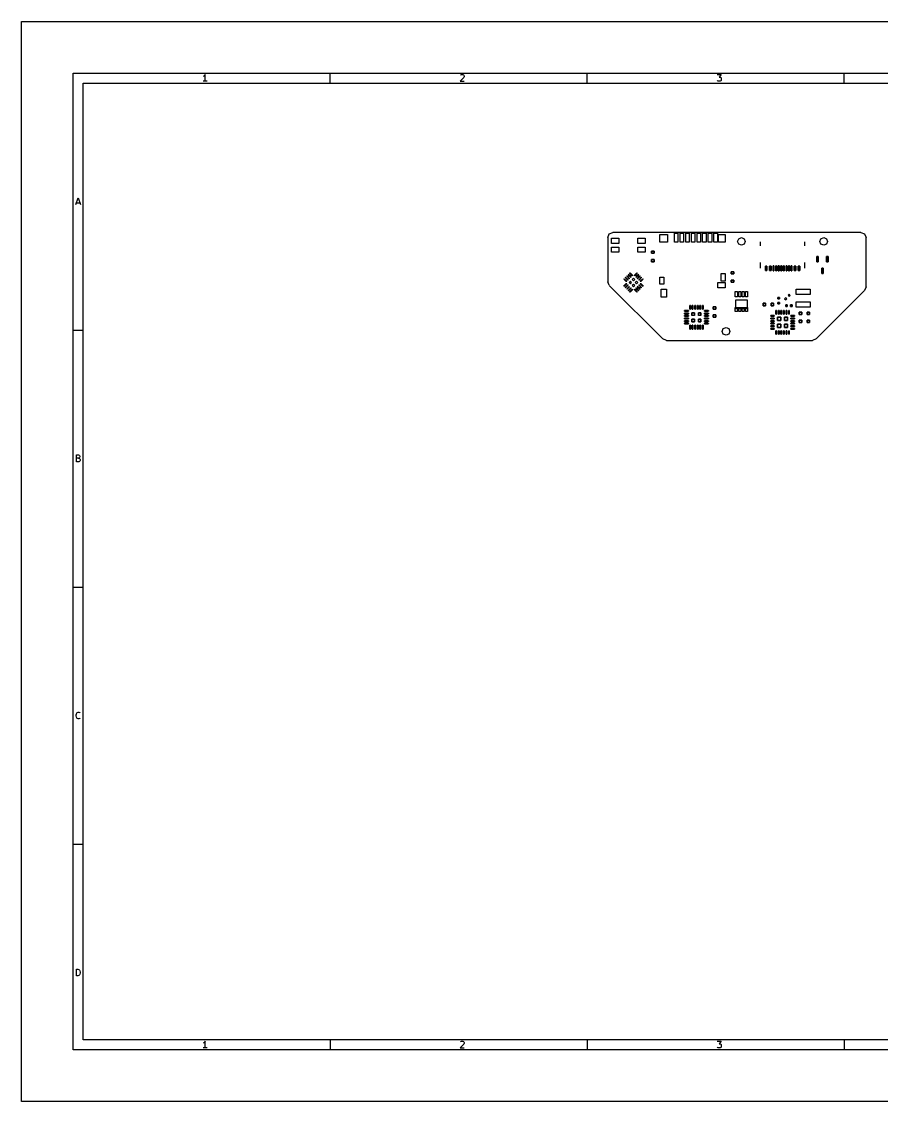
# Model space of a CAD drawing. Extents: x 0 to 223, y 65 to 223.
# Drawn here: x 0 to 125.4, y 65.3 to 222.8 of the extents above; entities that cross this region are included whole.
import ezdxf

# ---------------------------------------------------------------- set-up
doc = ezdxf.new("R2010")
doc.units = 0

msp = doc.modelspace()

# ---------------------------------------------------------------- linework, layer by layer
at = {"layer": 'Layer 1'}
for p, q in [((0.0062, 222.76), (222.756, 222.76)), ((0.0062, 65.2557), (0.0062, 222.76)), ((7.5045, 215.261), (215.253, 215.261)), ((7.5045, 72.7592), (7.5045, 215.261)), ((26.6061, 214.808), (26.511, 214.765)), ((26.6981, 214.903), (26.6061, 214.808)), ((26.7932, 215.043), (26.6981, 214.903)), ((26.7932, 214.066), (26.7932, 215.043)), ((45.0019, 213.76), (45.0019, 215.261)), ((64.5242, 214.626), (63.9682, 214.066)), ((64.0116, 214.951), (64.0591, 214.995)), ((64.0591, 214.995), (64.1511, 215.043)), ((64.1511, 215.043), (64.3847, 215.043)), ((64.3847, 215.043), (64.4767, 214.995)), ((64.4767, 214.995), (64.5242, 214.951)), ((64.5242, 214.951), (64.5718, 214.856)), ((64.5718, 214.765), (64.5242, 214.626)), ((64.5718, 214.856), (64.5718, 214.765)), ((82.5025, 213.76), (82.5025, 215.261)), ((101.465, 215.043), (102.068, 215.043)), ((102.068, 215.043), (101.747, 214.67)), ((101.747, 214.67), (101.885, 214.67)), ((101.885, 214.67), (101.977, 214.626)), ((101.977, 214.626), (102.025, 214.578)), ((102.025, 214.578), (102.068, 214.487)), ((102.068, 214.253), (102.025, 214.161)), ((102.068, 214.487), (102.068, 214.253)), ((120.003, 213.76), (120.003, 215.261)), ((9.0051, 213.76), (213.753, 213.76)), ((9.0051, 74.2588), (9.0051, 213.76)), ((27.0712, 214.066), (26.511, 214.066)), ((63.9682, 214.066), (64.5718, 214.066)), ((101.513, 214.114), (101.465, 214.161)), ((101.604, 214.066), (101.513, 214.114)), ((101.885, 214.066), (101.604, 214.066)), ((101.977, 214.114), (101.885, 214.066)), ((102.025, 214.161), (101.977, 214.114)), ((7.9292, 196.068), (8.2548, 197.044)), ((8.2548, 197.044), (8.5762, 196.068)), ((8.0212, 196.345), (8.4853, 196.345)), ((85.5049, 191.26), (85.7246, 191.7902)), ((85.5049, 191.26), (85.5049, 184.823)), ((85.7246, 191.7902), (86.2552, 192.01)), ((86.0287, 191.149), (87.116, 191.149)), ((86.0287, 190.399), (86.0287, 191.149)), ((122.442, 192.01), (86.2552, 192.01)), ((87.116, 191.149), (87.116, 190.399)), ((89.8941, 191.149), (90.9814, 191.149)), ((89.8941, 190.399), (89.8941, 191.149)), ((90.9814, 191.149), (90.9814, 190.399)), ((93.0846, 191.712), (94.2081, 191.712)), ((93.0846, 190.586), (93.0846, 191.712)), ((94.2081, 190.586), (93.0846, 190.586)), ((94.2081, 191.712), (94.2081, 190.586)), ((95.2199, 191.899), (95.748, 191.899)), ((95.2199, 190.586), (95.2199, 191.899)), ((95.748, 190.586), (95.2199, 190.586)), ((95.748, 191.899), (95.748, 190.586)), ((96.0457, 191.899), (96.5697, 191.899)), ((96.0457, 190.586), (96.0457, 191.899)), ((96.5697, 190.586), (96.0457, 190.586)), ((96.5697, 191.899), (96.5697, 190.586)), ((96.8715, 191.899), (97.3955, 191.899)), ((96.8715, 190.586), (96.8715, 191.899)), ((97.3955, 190.586), (96.8715, 190.586)), ((97.3955, 191.899), (97.3955, 190.586)), ((97.6962, 191.899), (98.2202, 191.899)), ((97.6962, 190.586), (97.6962, 191.899)), ((98.2202, 190.586), (97.6962, 190.586)), ((98.2202, 191.899), (98.2202, 190.586)), ((98.522, 191.899), (99.046, 191.899)), ((98.522, 190.586), (98.522, 191.899)), ((99.046, 190.586), (98.522, 190.586)), ((99.046, 191.899), (99.046, 190.586)), ((99.3478, 191.899), (99.8718, 191.899)), ((99.3478, 190.586), (99.3478, 191.899)), ((99.8718, 190.586), (99.3478, 190.586)), ((99.8718, 191.899), (99.8718, 190.586)), ((100.174, 191.899), (100.697, 191.899)), ((100.174, 190.586), (100.174, 191.899)), ((100.697, 190.586), (100.174, 190.586)), ((100.697, 191.899), (100.697, 190.586)), ((100.994, 191.899), (101.522, 191.899)), ((100.994, 190.586), (100.994, 191.899)), ((101.522, 190.586), (100.994, 190.586)), ((101.522, 191.899), (101.522, 190.586)), ((101.669, 191.712), (102.646, 191.712)), ((101.669, 190.586), (101.669, 191.712)), ((102.646, 190.586), (101.669, 190.586)), ((102.646, 191.712), (102.646, 190.586)), ((104.438, 190.696), (104.6035, 191.0955)), ((104.6035, 190.2965), (104.438, 190.696)), ((104.6035, 191.0955), (105.003, 191.261)), ((105.003, 191.261), (105.4034, 191.0955)), ((105.4034, 191.0955), (105.569, 190.696)), ((105.569, 190.696), (105.4034, 190.2965)), ((105.569, 190.696), (105.569, 190.696)), ((107.765, 190.034), (107.765, 190.633)), ((114.246, 190.034), (114.246, 190.633)), ((116.439, 190.696), (116.605, 191.0955)), ((116.605, 190.2965), (116.439, 190.696)), ((116.605, 191.0955), (117.005, 191.261)), ((117.005, 191.261), (117.4045, 191.0955)), ((117.4045, 191.0955), (117.57, 190.696)), ((117.57, 190.696), (117.4045, 190.2965)), ((117.57, 190.696), (117.57, 190.696)), ((122.442, 192.01), (122.9726, 191.7902)), ((122.9726, 191.7902), (123.192, 191.26)), ((123.192, 184.072), (123.192, 191.26)), ((87.116, 190.399), (86.0287, 190.399)), ((86.0287, 189.875), (87.116, 189.875)), ((86.0287, 189.125), (86.0287, 189.875)), ((87.116, 189.125), (86.0287, 189.125)), ((87.116, 189.875), (87.116, 189.125)), ((90.9814, 190.399), (89.8941, 190.399)), ((89.8941, 189.875), (90.9814, 189.875)), ((89.8941, 189.125), (89.8941, 189.875)), ((90.9814, 189.125), (89.8941, 189.125)), ((90.9814, 189.875), (90.9814, 189.125)), ((91.8611, 189.274), (91.8611, 188.976)), ((92.2734, 189.274), (91.8611, 189.274)), ((91.863, 189.272), (92.2754, 189.272)), ((91.863, 188.974), (91.863, 189.272)), ((92.2734, 188.976), (92.2734, 189.274)), ((92.2754, 189.272), (92.2754, 188.974)), ((105.003, 190.131), (104.6035, 190.2965)), ((105.4034, 190.2965), (105.003, 190.131)), ((117.005, 190.131), (116.605, 190.2965)), ((117.4045, 190.2965), (117.005, 190.131)), ((91.8611, 188.976), (92.2734, 188.976)), ((91.8611, 188.039), (91.8611, 187.738)), ((92.2734, 188.039), (91.8611, 188.039)), ((91.8611, 187.738), (92.2734, 187.738)), ((92.2754, 188.974), (91.863, 188.974)), ((91.863, 188.037), (92.2754, 188.037)), ((91.863, 187.736), (91.863, 188.037)), ((92.2754, 187.736), (91.863, 187.736)), ((92.2734, 187.738), (92.2734, 188.039)), ((92.2754, 188.037), (92.2754, 187.736)), ((107.765, 186.787), (107.765, 187.613)), ((114.246, 186.787), (114.246, 187.613)), ((115.993, 188.478), (116.219, 188.478)), ((115.993, 187.708), (115.993, 188.478)), ((115.993, 188.478), (115.993, 187.708)), ((116.219, 188.478), (115.993, 188.478)), ((116.219, 187.708), (115.993, 187.708)), ((115.993, 187.708), (116.219, 187.708)), ((116.219, 188.478), (116.219, 187.708)), ((116.219, 187.708), (116.219, 188.478)), ((117.417, 188.478), (117.643, 188.478)), ((117.417, 187.708), (117.417, 188.478)), ((117.417, 188.478), (117.417, 187.708)), ((117.643, 188.478), (117.417, 188.478)), ((117.643, 187.708), (117.417, 187.708)), ((117.417, 187.708), (117.643, 187.708)), ((117.643, 188.478), (117.643, 187.708)), ((117.643, 187.708), (117.643, 188.478)), ((88.5402, 185.89), (88.4854, 185.839)), ((88.5403, 185.89), (88.4856, 185.839)), ((88.9102, 185.521), (88.5402, 185.89)), ((88.9103, 185.521), (88.5403, 185.89)), ((88.6994, 186.049), (88.7511, 186.104)), ((89.0684, 185.679), (88.6994, 186.049)), ((88.6995, 186.049), (88.7512, 186.104)), ((89.0685, 185.679), (88.6995, 186.049)), ((88.7511, 186.104), (89.0963, 185.759)), ((88.7512, 186.104), (89.0964, 185.759)), ((88.8523, 185.89), (88.9102, 185.948)), ((88.9102, 185.832), (88.8523, 185.89)), ((88.9102, 185.948), (88.9671, 185.89)), ((88.9671, 185.89), (88.9102, 185.832)), ((88.9671, 185.89), (88.9671, 185.89)), ((89.4136, 185.759), (89.7587, 186.104)), ((89.4137, 185.759), (89.7589, 186.104)), ((89.8104, 186.049), (89.4415, 185.679)), ((89.8105, 186.049), (89.4416, 185.679)), ((89.5427, 185.89), (89.6006, 185.948)), ((89.6006, 185.832), (89.5427, 185.89)), ((89.6006, 185.948), (89.6575, 185.89)), ((89.9696, 185.89), (89.6006, 185.521)), ((89.6575, 185.89), (89.6006, 185.832)), ((89.9697, 185.89), (89.6007, 185.521)), ((89.6575, 185.89), (89.6575, 185.89)), ((89.7587, 186.104), (89.8104, 186.049)), ((89.7589, 186.104), (89.8105, 186.049)), ((90.0254, 185.839), (89.9696, 185.89)), ((90.0255, 185.839), (89.9697, 185.89)), ((102.046, 186.009), (102.646, 186.009)), ((102.046, 184.886), (102.046, 186.009)), ((102.646, 186.009), (102.646, 184.886)), ((103.898, 186.274), (103.485, 186.274)), ((103.485, 186.274), (103.485, 185.976)), ((103.485, 185.976), (103.898, 185.976)), ((103.487, 186.272), (103.899, 186.272)), ((103.487, 185.974), (103.487, 186.272)), ((103.899, 185.974), (103.487, 185.974)), ((103.898, 185.976), (103.898, 186.274)), ((103.899, 186.272), (103.899, 185.974)), ((108.491, 187.089), (108.718, 187.089)), ((108.491, 186.449), (108.491, 187.089)), ((108.491, 187.089), (108.718, 187.089)), ((108.491, 186.449), (108.491, 187.089)), ((108.718, 186.449), (108.491, 186.449)), ((108.718, 186.449), (108.491, 186.449)), ((108.718, 187.089), (108.492, 187.089)), ((108.492, 187.089), (108.492, 186.449)), ((108.718, 187.089), (108.492, 187.089)), ((108.492, 187.089), (108.492, 186.449)), ((108.492, 186.449), (108.718, 186.449)), ((108.492, 186.449), (108.718, 186.449)), ((108.718, 187.089), (108.718, 186.449)), ((108.718, 186.449), (108.718, 187.089)), ((108.718, 187.089), (108.718, 186.449)), ((108.718, 186.449), (108.718, 187.089)), ((109.091, 187.089), (109.317, 187.089)), ((109.091, 186.449), (109.091, 187.089)), ((109.317, 187.089), (109.091, 187.089)), ((109.091, 187.089), (109.091, 186.449)), ((109.091, 187.089), (109.317, 187.089)), ((109.091, 186.449), (109.091, 187.089)), ((109.317, 187.089), (109.091, 187.089)), ((109.091, 187.089), (109.091, 186.449)), ((109.317, 186.449), (109.091, 186.449)), ((109.091, 186.449), (109.317, 186.449)), ((109.317, 186.449), (109.091, 186.449)), ((109.091, 186.449), (109.317, 186.449)), ((109.317, 187.089), (109.317, 186.449)), ((109.317, 186.449), (109.317, 187.089)), ((109.317, 187.089), (109.317, 186.449)), ((109.317, 186.449), (109.317, 187.089)), ((109.748, 187.146), (109.633, 187.146)), ((109.633, 187.146), (109.633, 186.397)), ((109.633, 186.397), (109.748, 186.397)), ((109.635, 187.144), (109.749, 187.144)), ((109.635, 186.395), (109.635, 187.144)), ((109.749, 186.395), (109.635, 186.395)), ((109.748, 186.397), (109.748, 187.146)), ((109.749, 187.144), (109.749, 186.395)), ((110.12, 187.146), (110.01, 187.146)), ((110.01, 187.146), (110.01, 186.397)), ((110.01, 186.397), (110.12, 186.397)), ((110.012, 187.144), (110.122, 187.144)), ((110.012, 186.395), (110.012, 187.144)), ((110.122, 186.395), (110.012, 186.395)), ((110.12, 186.397), (110.12, 187.146)), ((110.122, 187.144), (110.122, 186.395)), ((110.498, 187.146), (110.383, 187.146)), ((110.383, 187.146), (110.383, 186.397)), ((110.383, 186.397), (110.498, 186.397)), ((110.385, 187.144), (110.5, 187.144)), ((110.385, 186.395), (110.385, 187.144)), ((110.5, 186.395), (110.385, 186.395)), ((110.498, 186.397), (110.498, 187.146)), ((110.5, 187.144), (110.5, 186.395)), ((110.871, 187.146), (110.76, 187.146)), ((110.76, 187.146), (110.76, 186.397)), ((110.76, 186.397), (110.871, 186.397)), ((110.762, 187.144), (110.873, 187.144)), ((110.762, 186.395), (110.762, 187.144)), ((110.873, 186.395), (110.762, 186.395)), ((110.871, 186.397), (110.871, 187.146)), ((110.873, 187.144), (110.873, 186.395)), ((111.248, 187.146), (111.133, 187.146)), ((111.133, 187.146), (111.133, 186.397)), ((111.133, 186.397), (111.248, 186.397)), ((111.135, 187.144), (111.25, 187.144)), ((111.135, 186.395), (111.135, 187.144)), ((111.25, 186.395), (111.135, 186.395)), ((111.248, 186.397), (111.248, 187.146)), ((111.25, 187.144), (111.25, 186.395)), ((111.621, 187.146), (111.509, 187.146)), ((111.509, 187.146), (111.509, 186.397)), ((111.509, 186.397), (111.621, 186.397)), ((111.511, 187.144), (111.623, 187.144)), ((111.511, 186.395), (111.511, 187.144)), ((111.623, 186.395), (111.511, 186.395)), ((111.621, 186.397), (111.621, 187.146)), ((111.623, 187.144), (111.623, 186.395)), ((111.998, 187.146), (111.883, 187.146)), ((111.883, 187.146), (111.883, 186.397)), ((111.883, 186.397), (111.998, 186.397)), ((111.885, 187.144), (112, 187.144)), ((111.885, 186.395), (111.885, 187.144)), ((112, 186.395), (111.885, 186.395)), ((111.998, 186.397), (111.998, 187.146)), ((112, 187.144), (112, 186.395)), ((112.371, 187.146), (112.26, 187.146)), ((112.26, 187.146), (112.26, 186.397)), ((112.26, 186.397), (112.371, 186.397)), ((112.262, 187.144), (112.373, 187.144)), ((112.262, 186.395), (112.262, 187.144)), ((112.373, 186.395), (112.262, 186.395)), ((112.371, 186.397), (112.371, 187.146)), ((112.373, 187.144), (112.373, 186.395)), ((112.695, 187.089), (112.917, 187.089)), ((112.695, 186.449), (112.695, 187.089)), ((112.917, 187.089), (112.695, 187.089)), ((112.695, 187.089), (112.695, 186.449)), ((112.695, 187.089), (112.917, 187.089)), ((112.695, 186.449), (112.695, 187.089)), ((112.917, 187.089), (112.695, 187.089)), ((112.695, 187.089), (112.695, 186.449)), ((112.917, 186.449), (112.695, 186.449)), ((112.695, 186.449), (112.917, 186.449)), ((112.917, 186.449), (112.695, 186.449)), ((112.695, 186.449), (112.917, 186.449)), ((112.917, 187.089), (112.917, 186.449)), ((112.917, 186.449), (112.917, 187.089)), ((112.917, 187.089), (112.917, 186.449)), ((112.917, 186.449), (112.917, 187.089)), ((113.294, 187.089), (113.516, 187.089)), ((113.294, 186.449), (113.294, 187.089)), ((113.517, 187.089), (113.294, 187.089)), ((113.294, 187.089), (113.294, 186.449)), ((113.294, 187.089), (113.516, 187.089)), ((113.294, 186.449), (113.294, 187.089)), ((113.517, 187.089), (113.294, 187.089)), ((113.294, 187.089), (113.294, 186.449)), ((113.516, 186.449), (113.294, 186.449)), ((113.294, 186.449), (113.517, 186.449)), ((113.516, 186.449), (113.294, 186.449)), ((113.294, 186.449), (113.517, 186.449)), ((113.516, 187.089), (113.516, 186.449)), ((113.516, 187.089), (113.516, 186.449)), ((113.517, 186.449), (113.517, 187.089)), ((113.517, 186.449), (113.517, 187.089)), ((116.707, 186.771), (116.929, 186.771)), ((116.707, 186.002), (116.707, 186.771)), ((116.707, 186.771), (116.707, 186.002)), ((116.929, 186.771), (116.707, 186.771)), ((116.929, 186.002), (116.707, 186.002)), ((116.707, 186.002), (116.929, 186.002)), ((116.929, 186.771), (116.929, 186.002)), ((116.929, 186.002), (116.929, 186.771)), ((85.724, 184.291), (85.5038, 184.823)), ((85.7229, 184.29), (93.5333, 176.48)), ((87.8498, 185.204), (87.9015, 185.256)), ((88.195, 184.859), (87.8498, 185.204)), ((87.8498, 184.195), (88.195, 184.537)), ((87.8499, 185.204), (87.9016, 185.256)), ((88.1951, 184.859), (87.8499, 185.204)), ((87.8499, 184.195), (88.1951, 184.537)), ((87.9015, 185.256), (88.2746, 184.883)), ((88.2746, 184.514), (87.9015, 184.141)), ((87.9016, 185.256), (88.2747, 184.883)), ((88.2747, 184.514), (87.9016, 184.14)), ((88.0028, 185.045), (88.0607, 185.103)), ((88.0607, 184.987), (88.0028, 185.045)), ((88.0028, 184.354), (88.0607, 184.412)), ((88.0607, 184.297), (88.0028, 184.354)), ((88.1165, 185.466), (88.0607, 185.414)), ((88.0607, 185.414), (88.4338, 185.045)), ((88.0607, 185.103), (88.1185, 185.045)), ((88.1185, 185.045), (88.0607, 184.987)), ((88.0607, 184.412), (88.1185, 184.354)), ((88.1185, 184.354), (88.0607, 184.297)), ((88.4338, 184.354), (88.0607, 183.981)), ((88.1166, 185.465), (88.0608, 185.414)), ((88.0608, 185.414), (88.4339, 185.045)), ((88.4339, 184.354), (88.0608, 183.981)), ((88.4854, 185.097), (88.1165, 185.466)), ((88.1165, 183.93), (88.4854, 184.299)), ((88.4856, 185.096), (88.1166, 185.465)), ((88.1166, 183.93), (88.4856, 184.299)), ((88.1185, 185.045), (88.1185, 185.045)), ((88.1185, 184.354), (88.1185, 184.354)), ((88.2467, 184.859), (88.195, 184.859)), ((88.195, 184.537), (88.2467, 184.537)), ((88.2468, 184.859), (88.1951, 184.859)), ((88.1951, 184.537), (88.2468, 184.537)), ((88.2746, 184.883), (88.2467, 184.859)), ((88.2467, 184.537), (88.2746, 184.514)), ((88.2747, 184.883), (88.2468, 184.859)), ((88.2468, 184.537), (88.2747, 184.514)), ((88.3263, 185.679), (88.2746, 185.625)), ((88.2746, 185.625), (88.6436, 185.256)), ((88.3264, 185.679), (88.2747, 185.625)), ((88.2747, 185.625), (88.6437, 185.256)), ((88.6994, 185.307), (88.3263, 185.679)), ((88.6995, 185.307), (88.3264, 185.679)), ((88.4338, 185.045), (88.4854, 185.097)), ((88.4854, 184.299), (88.4338, 184.354)), ((88.4339, 185.045), (88.4856, 185.096)), ((88.4856, 184.299), (88.4339, 184.354)), ((88.4854, 185.839), (88.8585, 185.466)), ((88.4856, 185.839), (88.8587, 185.465)), ((88.8027, 184.883), (88.6198, 184.7)), ((88.6198, 184.7), (88.8027, 184.517)), ((88.8028, 184.883), (88.6199, 184.7)), ((88.6199, 184.7), (88.8028, 184.517)), ((88.6436, 185.256), (88.6994, 185.307)), ((88.6437, 185.256), (88.6995, 185.307)), ((88.9888, 184.7), (88.8027, 184.883)), ((88.8027, 184.517), (88.9888, 184.7)), ((88.9889, 184.7), (88.8028, 184.883)), ((88.8028, 184.517), (88.9889, 184.7)), ((88.8585, 185.466), (88.9102, 185.521)), ((88.8587, 185.465), (88.9103, 185.521)), ((89.0963, 185.704), (89.0684, 185.679)), ((89.0964, 185.704), (89.0685, 185.679)), ((89.2554, 185.331), (89.0725, 185.148)), ((89.0725, 185.148), (89.2554, 184.965)), ((89.2554, 184.43), (89.0725, 184.247)), ((89.2555, 185.331), (89.0726, 185.148)), ((89.0726, 185.148), (89.2555, 184.965)), ((89.2555, 184.43), (89.0726, 184.247)), ((89.0963, 185.759), (89.0963, 185.704)), ((89.0964, 185.759), (89.0964, 185.704)), ((89.4373, 185.148), (89.2554, 185.331)), ((89.2554, 184.965), (89.4373, 185.148)), ((89.4373, 184.247), (89.2554, 184.43)), ((89.4374, 185.148), (89.2555, 185.331)), ((89.2555, 184.965), (89.4374, 185.148)), ((89.4374, 184.247), (89.2555, 184.43)), ((89.4136, 185.704), (89.4136, 185.759)), ((89.4415, 185.679), (89.4136, 185.704)), ((89.4137, 185.704), (89.4137, 185.759)), ((89.4416, 185.679), (89.4137, 185.704)), ((89.7071, 184.883), (89.521, 184.7)), ((89.521, 184.7), (89.7071, 184.517)), ((89.7072, 184.883), (89.5212, 184.7)), ((89.5212, 184.7), (89.7072, 184.517)), ((89.6006, 185.521), (89.6523, 185.466)), ((89.6007, 185.521), (89.6524, 185.465)), ((89.6523, 185.466), (90.0254, 185.839)), ((89.6524, 185.465), (90.0255, 185.839)), ((89.89, 184.7), (89.7071, 184.883)), ((89.7071, 184.517), (89.89, 184.7)), ((89.8901, 184.7), (89.7072, 184.883)), ((89.7072, 184.517), (89.8901, 184.7)), ((90.1835, 185.679), (89.8104, 185.307)), ((89.8104, 185.307), (89.8662, 185.256)), ((90.1836, 185.679), (89.8105, 185.307)), ((89.8105, 185.307), (89.8663, 185.256)), ((89.8662, 185.256), (90.2352, 185.625)), ((89.8663, 185.256), (90.2353, 185.625)), ((90.3944, 185.466), (90.0254, 185.097)), ((90.0254, 185.097), (90.0771, 185.045)), ((90.0771, 184.354), (90.0254, 184.299)), ((90.0254, 184.299), (90.3944, 183.93)), ((90.3945, 185.465), (90.0255, 185.096)), ((90.0255, 185.096), (90.0772, 185.045)), ((90.0772, 184.354), (90.0255, 184.299)), ((90.0255, 184.299), (90.3945, 183.93)), ((90.0771, 185.045), (90.4502, 185.414)), ((90.4502, 183.981), (90.0771, 184.354)), ((90.0772, 185.045), (90.4503, 185.414)), ((90.4503, 183.981), (90.0772, 184.354)), ((90.2352, 185.625), (90.1835, 185.679)), ((90.2353, 185.625), (90.1836, 185.679)), ((90.2352, 184.883), (90.6083, 185.256)), ((90.2631, 184.859), (90.2352, 184.883)), ((90.2352, 184.514), (90.2631, 184.537)), ((90.6083, 184.141), (90.2352, 184.514)), ((90.2353, 184.883), (90.6084, 185.256)), ((90.2632, 184.859), (90.2353, 184.883)), ((90.2353, 184.514), (90.2632, 184.537)), ((90.6084, 184.14), (90.2353, 184.514)), ((90.3148, 184.859), (90.2631, 184.859)), ((90.2631, 184.537), (90.3148, 184.537)), ((90.3149, 184.859), (90.2632, 184.859)), ((90.2632, 184.537), (90.3149, 184.537)), ((90.66, 185.204), (90.3148, 184.859)), ((90.3148, 184.537), (90.66, 184.195)), ((90.6601, 185.204), (90.3149, 184.859)), ((90.3149, 184.537), (90.6601, 184.195)), ((90.3923, 185.045), (90.4502, 185.103)), ((90.4502, 184.987), (90.3923, 185.045)), ((90.3923, 184.354), (90.4502, 184.412)), ((90.4502, 184.297), (90.3923, 184.354)), ((90.4502, 185.414), (90.3944, 185.466)), ((90.4503, 185.414), (90.3945, 185.465)), ((90.4502, 185.103), (90.507, 185.045)), ((90.507, 185.045), (90.4502, 184.987)), ((90.4502, 184.412), (90.507, 184.354)), ((90.507, 184.354), (90.4502, 184.297)), ((90.507, 185.045), (90.507, 185.045)), ((90.507, 184.354), (90.507, 184.354)), ((90.6083, 185.256), (90.66, 185.204)), ((90.6084, 185.256), (90.6601, 185.204)), ((93.0846, 185.485), (93.6841, 185.485)), ((93.0846, 184.438), (93.0846, 185.485)), ((93.6841, 184.438), (93.0846, 184.438)), ((93.6841, 185.485), (93.6841, 184.438)), ((101.559, 184.7), (102.646, 184.7)), ((101.559, 183.949), (101.559, 184.7)), ((102.646, 184.886), (102.046, 184.886)), ((102.646, 184.7), (102.646, 183.949)), ((103.898, 185.039), (103.485, 185.039)), ((103.485, 185.039), (103.485, 184.737)), ((103.485, 184.737), (103.898, 184.737)), ((103.487, 185.037), (103.899, 185.037)), ((103.487, 184.736), (103.487, 185.037)), ((103.899, 184.736), (103.487, 184.736)), ((103.898, 184.737), (103.898, 185.039)), ((103.899, 185.037), (103.899, 184.736)), ((87.9015, 184.141), (87.8498, 184.195)), ((87.9016, 184.14), (87.8499, 184.195)), ((88.0607, 183.981), (88.1165, 183.93)), ((88.0608, 183.981), (88.1166, 183.93)), ((88.6436, 184.141), (88.2746, 183.771)), ((88.2746, 183.771), (88.3263, 183.716)), ((88.6437, 184.14), (88.2747, 183.77)), ((88.2747, 183.77), (88.3264, 183.716)), ((88.3263, 183.716), (88.6994, 184.089)), ((88.3264, 183.716), (88.6995, 184.089)), ((88.8585, 183.93), (88.4854, 183.557)), ((88.4854, 183.557), (88.5402, 183.505)), ((88.8587, 183.93), (88.4856, 183.557)), ((88.4856, 183.557), (88.5403, 183.505)), ((88.5402, 183.505), (88.9102, 183.878)), ((88.5403, 183.505), (88.9103, 183.878)), ((88.6994, 184.089), (88.6436, 184.141)), ((88.6995, 184.089), (88.6437, 184.14)), ((88.6994, 183.347), (89.0684, 183.716)), ((88.7511, 183.295), (88.6994, 183.347)), ((88.6995, 183.347), (89.0685, 183.716)), ((88.7512, 183.295), (88.6995, 183.347)), ((89.0963, 183.636), (88.7511, 183.295)), ((89.0964, 183.636), (88.7512, 183.295)), ((88.8523, 183.505), (88.9102, 183.563)), ((88.9102, 183.447), (88.8523, 183.505)), ((88.9102, 183.878), (88.8585, 183.93)), ((88.9103, 183.878), (88.8587, 183.93)), ((88.9102, 183.563), (88.9671, 183.505)), ((88.9671, 183.505), (88.9102, 183.447)), ((88.9671, 183.505), (88.9671, 183.505)), ((89.0684, 183.716), (89.0963, 183.692)), ((89.0685, 183.716), (89.0964, 183.692)), ((89.0725, 184.247), (89.2554, 184.065)), ((89.0726, 184.247), (89.2555, 184.065)), ((89.0963, 183.692), (89.0963, 183.636)), ((89.0964, 183.692), (89.0964, 183.636)), ((89.2554, 184.065), (89.4373, 184.247)), ((89.2555, 184.065), (89.4374, 184.247)), ((89.4136, 183.692), (89.4415, 183.716)), ((89.4136, 183.636), (89.4136, 183.692)), ((89.7587, 183.295), (89.4136, 183.636)), ((89.4137, 183.692), (89.4416, 183.716)), ((89.4137, 183.636), (89.4137, 183.692)), ((89.7589, 183.295), (89.4137, 183.636)), ((89.4415, 183.716), (89.8104, 183.347)), ((89.4416, 183.716), (89.8105, 183.347)), ((89.5427, 183.505), (89.6006, 183.563)), ((89.6006, 183.447), (89.5427, 183.505)), ((89.6523, 183.93), (89.6006, 183.878)), ((89.6006, 183.878), (89.9696, 183.505)), ((89.6006, 183.563), (89.6575, 183.505)), ((89.6575, 183.505), (89.6006, 183.447)), ((89.6524, 183.93), (89.6007, 183.878)), ((89.6007, 183.878), (89.9697, 183.505)), ((90.0254, 183.557), (89.6523, 183.93)), ((90.0255, 183.557), (89.6524, 183.93)), ((89.6575, 183.505), (89.6575, 183.505)), ((89.8104, 183.347), (89.7587, 183.295)), ((89.8105, 183.347), (89.7589, 183.295)), ((89.8662, 184.141), (89.8104, 184.089)), ((89.8104, 184.089), (90.1835, 183.716)), ((89.8663, 184.14), (89.8105, 184.089)), ((89.8105, 184.089), (90.1836, 183.716)), ((90.2352, 183.771), (89.8662, 184.141)), ((90.2353, 183.77), (89.8663, 184.14)), ((89.9696, 183.505), (90.0254, 183.557)), ((89.9697, 183.505), (90.0255, 183.557)), ((90.1835, 183.716), (90.2352, 183.771)), ((90.1836, 183.716), (90.2353, 183.77)), ((90.3944, 183.93), (90.4502, 183.981)), ((90.3945, 183.93), (90.4503, 183.981)), ((90.66, 184.195), (90.6083, 184.141)), ((90.6601, 184.195), (90.6084, 184.14)), ((93.3068, 183.723), (94.0572, 183.723)), ((93.3068, 182.56), (93.3068, 183.723)), ((94.0572, 183.723), (94.0572, 182.56)), ((102.646, 183.949), (101.559, 183.949)), ((104.11, 183.378), (104.415, 183.378)), ((104.11, 182.632), (104.11, 183.378)), ((104.415, 183.378), (104.415, 182.632)), ((104.606, 183.378), (104.908, 183.378)), ((104.606, 182.632), (104.606, 183.378)), ((104.908, 183.378), (104.908, 182.632)), ((105.102, 183.378), (105.404, 183.378)), ((105.102, 182.632), (105.102, 183.378)), ((105.404, 183.378), (105.404, 182.632)), ((105.594, 183.378), (105.9, 183.378)), ((105.594, 182.632), (105.594, 183.378)), ((105.9, 183.378), (105.9, 182.632)), ((111.949, 182.989), (111.802, 182.838)), ((111.949, 182.989), (111.802, 182.838)), ((111.802, 182.838), (111.981, 182.659)), ((111.802, 182.838), (111.981, 182.659)), ((112.13, 182.806), (111.949, 182.989)), ((112.131, 182.806), (111.949, 182.989)), ((111.981, 182.659), (112.13, 182.806)), ((111.981, 182.659), (112.131, 182.806)), ((112.992, 183.744), (115.016, 183.744)), ((112.992, 182.953), (112.992, 183.744)), ((115.016, 182.953), (112.992, 182.953)), ((115.016, 183.744), (115.016, 182.953)), ((115.913, 176.48), (122.973, 183.541)), ((123.192, 184.072), (122.973, 183.541)), ((94.0572, 182.56), (93.3068, 182.56)), ((97.5517, 181.372), (97.4566, 181.372)), ((97.4566, 181.372), (97.4566, 180.808)), ((97.4585, 181.37), (97.5536, 181.37)), ((97.4585, 180.806), (97.4585, 181.37)), ((97.5517, 180.808), (97.5517, 181.372)), ((97.5536, 181.37), (97.5536, 180.806)), ((97.9248, 181.372), (97.8297, 181.372)), ((97.8297, 181.372), (97.8297, 180.808)), ((97.8316, 181.37), (97.9267, 181.37)), ((97.8316, 180.806), (97.8316, 181.37)), ((97.9248, 180.808), (97.9248, 181.372)), ((97.9267, 181.37), (97.9267, 180.806)), ((98.302, 181.372), (98.2069, 181.372)), ((98.2069, 181.372), (98.2069, 180.808)), ((98.2089, 181.37), (98.304, 181.37)), ((98.2089, 180.806), (98.2089, 181.37)), ((98.302, 180.808), (98.302, 181.372)), ((98.304, 181.37), (98.304, 180.806)), ((98.6751, 181.372), (98.58, 181.372)), ((98.58, 181.372), (98.58, 180.808)), ((98.582, 181.37), (98.6771, 181.37)), ((98.582, 180.806), (98.582, 181.37)), ((98.6751, 180.808), (98.6751, 181.372)), ((98.6771, 181.37), (98.6771, 180.806)), ((99.0482, 181.372), (98.9573, 181.372)), ((98.9573, 181.372), (98.9573, 180.808)), ((98.9582, 181.37), (99.0502, 181.37)), ((98.9582, 180.806), (98.9582, 181.37)), ((99.0482, 180.808), (99.0482, 181.372)), ((99.0502, 181.37), (99.0502, 180.806)), ((99.4255, 181.372), (99.3304, 181.372)), ((99.3304, 181.372), (99.3304, 180.808)), ((99.3313, 181.37), (99.4274, 181.37)), ((99.3313, 180.806), (99.3313, 181.37)), ((99.4255, 180.808), (99.4255, 181.372)), ((99.4274, 181.37), (99.4274, 180.806)), ((100.88, 181.156), (101.257, 181.156)), ((100.88, 180.818), (100.88, 181.156)), ((101.257, 181.156), (100.88, 181.156)), ((100.88, 181.156), (100.88, 180.818)), ((101.257, 181.156), (101.257, 180.818)), ((101.257, 180.818), (101.257, 181.156)), ((104.415, 182.632), (104.11, 182.632)), ((104.166, 182.156), (105.845, 182.156)), ((104.166, 180.866), (104.166, 182.156)), ((104.908, 182.632), (104.606, 182.632)), ((105.404, 182.632), (105.102, 182.632)), ((105.9, 182.632), (105.594, 182.632)), ((105.845, 182.156), (105.845, 180.866)), ((108.174, 181.699), (108.511, 181.699)), ((108.174, 181.322), (108.174, 181.699)), ((108.511, 181.699), (108.174, 181.699)), ((108.174, 181.699), (108.174, 181.322)), ((108.511, 181.322), (108.174, 181.322)), ((108.174, 181.322), (108.511, 181.322)), ((108.511, 181.699), (108.511, 181.322)), ((108.511, 181.322), (108.511, 181.699)), ((109.337, 181.699), (109.674, 181.699)), ((109.337, 181.322), (109.337, 181.699)), ((109.674, 181.699), (109.337, 181.699)), ((109.337, 181.699), (109.337, 181.322)), ((109.674, 181.322), (109.337, 181.322)), ((109.337, 181.322), (109.674, 181.322)), ((109.674, 181.699), (109.674, 181.322)), ((109.674, 181.322), (109.674, 181.699)), ((110.314, 182.525), (110.571, 182.525)), ((110.314, 182.314), (110.314, 182.525)), ((110.314, 182.525), (110.314, 182.314)), ((110.571, 182.525), (110.314, 182.525)), ((110.571, 182.314), (110.314, 182.314)), ((110.314, 182.314), (110.571, 182.314)), ((110.314, 181.803), (110.571, 181.803)), ((110.314, 181.592), (110.314, 181.803)), ((110.314, 181.803), (110.314, 181.592)), ((110.571, 181.803), (110.314, 181.803)), ((110.571, 181.592), (110.314, 181.592)), ((110.314, 181.592), (110.571, 181.592)), ((110.571, 182.525), (110.571, 182.314)), ((110.571, 182.314), (110.571, 182.525)), ((110.571, 181.803), (110.571, 181.592)), ((110.571, 181.592), (110.571, 181.803)), ((111.44, 182.478), (111.289, 182.331)), ((111.44, 182.478), (111.289, 182.331)), ((111.289, 182.331), (111.472, 182.152)), ((111.289, 182.331), (111.472, 182.152)), ((111.619, 182.299), (111.44, 182.478)), ((111.619, 182.299), (111.44, 182.478)), ((111.464, 181.449), (111.671, 181.449)), ((111.464, 181.195), (111.464, 181.449)), ((111.671, 181.449), (111.464, 181.449)), ((111.464, 181.449), (111.464, 181.195)), ((111.671, 181.195), (111.464, 181.195)), ((111.464, 181.195), (111.671, 181.195)), ((111.472, 182.152), (111.619, 182.299)), ((111.472, 182.152), (111.619, 182.299)), ((111.671, 181.449), (111.671, 181.195)), ((111.671, 181.195), (111.671, 181.449)), ((112.182, 181.449), (112.393, 181.449)), ((112.182, 181.195), (112.182, 181.449)), ((112.393, 181.449), (112.182, 181.449)), ((112.182, 181.449), (112.182, 181.195)), ((112.393, 181.195), (112.182, 181.195)), ((112.182, 181.195), (112.393, 181.195)), ((112.393, 181.449), (112.393, 181.195)), ((112.393, 181.195), (112.393, 181.449)), ((112.992, 181.906), (115.016, 181.906)), ((112.992, 181.115), (112.992, 181.906)), ((115.016, 181.906), (115.016, 181.115)), ((97.2705, 180.621), (96.7062, 180.621)), ((96.7062, 180.621), (96.7062, 180.526)), ((96.7062, 180.526), (97.2705, 180.526)), ((97.2705, 180.248), (96.7062, 180.248)), ((96.7062, 180.248), (96.7062, 180.153)), ((96.7062, 180.153), (97.2705, 180.153)), ((97.2705, 179.872), (96.7062, 179.872)), ((96.7062, 179.872), (96.7062, 179.776)), ((96.7062, 179.776), (97.2705, 179.776)), ((96.7082, 180.619), (97.2715, 180.619)), ((96.7082, 180.524), (96.7082, 180.619)), ((97.2715, 180.524), (96.7082, 180.524)), ((96.7082, 180.247), (97.2715, 180.247)), ((96.7082, 180.151), (96.7082, 180.247)), ((97.2715, 180.151), (96.7082, 180.151)), ((96.7082, 179.87), (97.2715, 179.87)), ((96.7082, 179.775), (96.7082, 179.87)), ((97.2715, 179.775), (96.7082, 179.775)), ((97.2705, 180.526), (97.2705, 180.621)), ((97.2705, 180.153), (97.2705, 180.248)), ((97.2705, 179.776), (97.2705, 179.872)), ((97.2715, 180.619), (97.2715, 180.524)), ((97.2715, 180.247), (97.2715, 180.151)), ((97.2715, 179.87), (97.2715, 179.775)), ((97.4566, 180.808), (97.5517, 180.808)), ((97.5536, 180.806), (97.4585, 180.806)), ((98.1635, 180.297), (97.7821, 180.297)), ((97.7821, 180.297), (97.7821, 179.915)), ((97.7821, 179.915), (98.1635, 179.915)), ((97.7841, 180.295), (98.1644, 180.295)), ((97.7841, 179.913), (97.7841, 180.295)), ((98.1644, 179.913), (97.7841, 179.913)), ((97.8297, 180.808), (97.9248, 180.808)), ((97.9267, 180.806), (97.8316, 180.806)), ((98.1635, 179.915), (98.1635, 180.297)), ((98.1644, 180.295), (98.1644, 179.913)), ((98.2069, 180.808), (98.302, 180.808)), ((98.304, 180.806), (98.2089, 180.806)), ((98.58, 180.808), (98.6751, 180.808)), ((98.6771, 180.806), (98.582, 180.806)), ((99.0999, 180.297), (98.7185, 180.297)), ((98.7185, 180.297), (98.7185, 179.915)), ((98.7185, 179.915), (99.0999, 179.915)), ((98.7205, 180.295), (99.1018, 180.295)), ((98.7205, 179.913), (98.7205, 180.295)), ((99.1018, 179.913), (98.7205, 179.913)), ((98.9573, 180.808), (99.0482, 180.808)), ((99.0502, 180.806), (98.9582, 180.806)), ((99.0999, 179.915), (99.0999, 180.297)), ((99.1018, 180.295), (99.1018, 179.913)), ((99.3304, 180.808), (99.4255, 180.808)), ((99.4274, 180.806), (99.3313, 180.806)), ((100.175, 180.621), (99.6115, 180.621)), ((99.6115, 180.621), (99.6115, 180.526)), ((99.6115, 180.526), (100.175, 180.526)), ((100.175, 180.248), (99.6115, 180.248)), ((99.6115, 180.248), (99.6115, 180.153)), ((99.6115, 180.153), (100.175, 180.153)), ((100.175, 179.872), (99.6115, 179.872)), ((99.6115, 179.872), (99.6115, 179.776)), ((99.6115, 179.776), (100.175, 179.776)), ((99.6134, 180.619), (100.177, 180.619)), ((99.6134, 180.524), (99.6134, 180.619)), ((100.177, 180.524), (99.6134, 180.524)), ((99.6134, 180.247), (100.177, 180.247)), ((99.6134, 180.151), (99.6134, 180.247)), ((100.177, 180.151), (99.6134, 180.151)), ((99.6134, 179.87), (100.177, 179.87)), ((99.6134, 179.775), (99.6134, 179.87)), ((100.177, 179.775), (99.6134, 179.775)), ((100.175, 180.526), (100.175, 180.621)), ((100.175, 180.153), (100.175, 180.248)), ((100.175, 179.776), (100.175, 179.872)), ((100.177, 180.619), (100.177, 180.524)), ((100.177, 180.247), (100.177, 180.151)), ((100.177, 179.87), (100.177, 179.775)), ((101.257, 180.818), (100.88, 180.818)), ((100.88, 180.818), (101.257, 180.818)), ((100.88, 179.993), (101.257, 179.993)), ((100.88, 179.655), (100.88, 179.993)), ((101.257, 179.993), (100.88, 179.993)), ((100.88, 179.993), (100.88, 179.655)), ((101.257, 179.655), (100.88, 179.655)), ((100.88, 179.655), (101.257, 179.655)), ((101.257, 179.993), (101.257, 179.655)), ((101.257, 179.655), (101.257, 179.993)), ((104.11, 180.481), (104.11, 181.052)), ((104.11, 181.052), (105.9, 181.052)), ((104.415, 180.481), (104.11, 180.481)), ((105.845, 180.866), (104.166, 180.866)), ((104.606, 180.866), (104.415, 180.866)), ((104.415, 180.866), (104.415, 180.481)), ((104.606, 180.481), (104.606, 180.866)), ((104.908, 180.481), (104.606, 180.481)), ((105.102, 180.866), (104.908, 180.866)), ((104.908, 180.866), (104.908, 180.481)), ((105.102, 180.481), (105.102, 180.866)), ((105.404, 180.481), (105.102, 180.481)), ((105.594, 180.866), (105.404, 180.866)), ((105.404, 180.866), (105.404, 180.481)), ((105.594, 180.481), (105.594, 180.866)), ((105.9, 180.481), (105.594, 180.481)), ((105.9, 181.052), (105.9, 180.481)), ((109.796, 179.872), (109.268, 179.872)), ((109.268, 179.872), (109.268, 179.776)), ((109.268, 179.776), (109.796, 179.776)), ((109.27, 179.87), (109.798, 179.87)), ((109.27, 179.775), (109.27, 179.87)), ((109.798, 179.775), (109.27, 179.775)), ((109.796, 179.776), (109.796, 179.872)), ((109.798, 179.87), (109.798, 179.775)), ((110.113, 180.621), (110.018, 180.621)), ((110.018, 180.621), (110.018, 180.098)), ((110.018, 180.098), (110.113, 180.098)), ((110.02, 180.619), (110.115, 180.619)), ((110.02, 180.096), (110.02, 180.619)), ((110.115, 180.096), (110.02, 180.096)), ((110.113, 180.098), (110.113, 180.621)), ((110.115, 180.619), (110.115, 180.096)), ((110.732, 179.629), (110.26, 179.629)), ((110.26, 179.629), (110.26, 179.157)), ((110.262, 179.627), (110.734, 179.627)), ((110.262, 179.156), (110.262, 179.627)), ((110.486, 180.621), (110.394, 180.621)), ((110.394, 180.621), (110.394, 180.098)), ((110.394, 180.098), (110.486, 180.098)), ((110.396, 180.619), (110.488, 180.619)), ((110.396, 180.096), (110.396, 180.619)), ((110.488, 180.096), (110.396, 180.096)), ((110.486, 180.098), (110.486, 180.621)), ((110.488, 180.619), (110.488, 180.096)), ((110.732, 179.157), (110.732, 179.629)), ((110.734, 179.627), (110.734, 179.156)), ((110.864, 180.621), (110.767, 180.621)), ((110.767, 180.621), (110.767, 180.098)), ((110.767, 180.098), (110.864, 180.098)), ((110.769, 180.619), (110.864, 180.619)), ((110.769, 180.096), (110.769, 180.619)), ((110.864, 180.096), (110.769, 180.096)), ((110.864, 180.098), (110.864, 180.621)), ((110.864, 180.619), (110.864, 180.096)), ((111.237, 180.621), (111.145, 180.621)), ((111.145, 180.621), (111.145, 180.098)), ((111.145, 180.098), (111.237, 180.098)), ((111.147, 180.619), (111.238, 180.619)), ((111.147, 180.096), (111.147, 180.619)), ((111.238, 180.096), (111.147, 180.096)), ((111.237, 180.098), (111.237, 180.621)), ((111.238, 180.619), (111.238, 180.096)), ((111.744, 179.629), (111.272, 179.629)), ((111.272, 179.629), (111.272, 179.157)), ((111.274, 179.627), (111.746, 179.627)), ((111.274, 179.156), (111.274, 179.627)), ((111.613, 180.621), (111.518, 180.621)), ((111.518, 180.621), (111.518, 180.098)), ((111.518, 180.098), (111.613, 180.098)), ((111.52, 180.619), (111.615, 180.619)), ((111.52, 180.096), (111.52, 180.619)), ((111.615, 180.096), (111.52, 180.096)), ((111.613, 180.098), (111.613, 180.621)), ((111.615, 180.619), (111.615, 180.096)), ((111.744, 179.157), (111.744, 179.629)), ((111.746, 179.627), (111.746, 179.156)), ((111.986, 180.621), (111.895, 180.621)), ((111.895, 180.621), (111.895, 180.098)), ((111.895, 180.098), (111.986, 180.098)), ((111.897, 180.619), (111.988, 180.619)), ((111.897, 180.096), (111.897, 180.619)), ((111.988, 180.096), (111.897, 180.096)), ((111.986, 180.098), (111.986, 180.621)), ((111.988, 180.619), (111.988, 180.096)), ((112.736, 179.872), (112.212, 179.872)), ((112.212, 179.872), (112.212, 179.776)), ((112.212, 179.776), (112.736, 179.776)), ((112.214, 179.87), (112.738, 179.87)), ((112.214, 179.775), (112.214, 179.87)), ((112.738, 179.775), (112.214, 179.775)), ((112.736, 179.776), (112.736, 179.872)), ((112.738, 179.87), (112.738, 179.775)), ((115.016, 181.115), (112.992, 181.115)), ((113.441, 180.366), (113.817, 180.366)), ((113.441, 180.028), (113.441, 180.366)), ((113.817, 180.366), (113.441, 180.366)), ((113.441, 180.366), (113.441, 180.028)), ((113.817, 180.028), (113.441, 180.028)), ((113.441, 180.028), (113.817, 180.028)), ((113.817, 180.366), (113.817, 180.028)), ((113.817, 180.028), (113.817, 180.366)), ((114.568, 180.366), (114.941, 180.366)), ((114.568, 180.028), (114.568, 180.366)), ((114.941, 180.366), (114.568, 180.366)), ((114.568, 180.366), (114.568, 180.028)), ((114.941, 180.028), (114.568, 180.028)), ((114.568, 180.028), (114.941, 180.028)), ((114.941, 180.366), (114.941, 180.028)), ((114.941, 180.028), (114.941, 180.366)), ((97.2705, 179.499), (96.7062, 179.499)), ((96.7062, 179.499), (96.7062, 179.404)), ((96.7062, 179.404), (97.2705, 179.404)), ((97.2705, 179.122), (96.7062, 179.122)), ((96.7062, 179.122), (96.7062, 179.031)), ((96.7062, 179.031), (97.2705, 179.031)), ((97.2705, 178.749), (96.7062, 178.749)), ((96.7062, 178.749), (96.7062, 178.653)), ((96.7062, 178.653), (97.2705, 178.653)), ((96.7082, 179.497), (97.2715, 179.497)), ((96.7082, 179.402), (96.7082, 179.497)), ((97.2715, 179.402), (96.7082, 179.402)), ((96.7082, 179.12), (97.2715, 179.12)), ((96.7082, 179.029), (96.7082, 179.12)), ((97.2715, 179.029), (96.7082, 179.029)), ((96.7082, 178.747), (97.2715, 178.747)), ((96.7082, 178.651), (96.7082, 178.747)), ((97.2715, 178.651), (96.7082, 178.651)), ((97.2705, 179.404), (97.2705, 179.499)), ((97.2705, 179.031), (97.2705, 179.122)), ((97.2705, 178.653), (97.2705, 178.749)), ((97.2715, 179.497), (97.2715, 179.402)), ((97.2715, 179.12), (97.2715, 179.029)), ((97.2715, 178.747), (97.2715, 178.651)), ((97.5517, 178.466), (97.4566, 178.466)), ((97.4566, 178.466), (97.4566, 177.903)), ((97.4585, 178.464), (97.5536, 178.464)), ((97.4585, 177.901), (97.4585, 178.464)), ((97.5517, 177.903), (97.5517, 178.466)), ((97.5536, 178.464), (97.5536, 177.901)), ((98.1635, 179.359), (97.7821, 179.359)), ((97.7821, 179.359), (97.7821, 178.979)), ((97.7821, 178.979), (98.1635, 178.979)), ((97.7841, 179.357), (98.1644, 179.357)), ((97.7841, 178.977), (97.7841, 179.357)), ((98.1644, 178.977), (97.7841, 178.977)), ((97.9248, 178.466), (97.8297, 178.466)), ((97.8297, 178.466), (97.8297, 177.903)), ((97.8316, 178.464), (97.9267, 178.464)), ((97.8316, 177.901), (97.8316, 178.464)), ((97.9248, 177.903), (97.9248, 178.466)), ((97.9267, 178.464), (97.9267, 177.901)), ((98.1635, 178.979), (98.1635, 179.359)), ((98.1644, 179.357), (98.1644, 178.977)), ((98.302, 178.466), (98.2069, 178.466)), ((98.2069, 178.466), (98.2069, 177.903)), ((98.2089, 178.464), (98.304, 178.464)), ((98.2089, 177.901), (98.2089, 178.464)), ((98.302, 177.903), (98.302, 178.466)), ((98.304, 178.464), (98.304, 177.901)), ((98.6751, 178.466), (98.58, 178.466)), ((98.58, 178.466), (98.58, 177.903)), ((98.582, 178.464), (98.6771, 178.464)), ((98.582, 177.901), (98.582, 178.464)), ((98.6751, 177.903), (98.6751, 178.466)), ((98.6771, 178.464), (98.6771, 177.901)), ((99.0999, 179.359), (98.7185, 179.359)), ((98.7185, 179.359), (98.7185, 178.979)), ((98.7185, 178.979), (99.0999, 178.979)), ((98.7205, 179.357), (99.1018, 179.357)), ((98.7205, 178.977), (98.7205, 179.357)), ((99.1018, 178.977), (98.7205, 178.977)), ((99.0482, 178.466), (98.9573, 178.466)), ((98.9573, 178.466), (98.9573, 177.903)), ((98.9582, 178.464), (99.0502, 178.464)), ((98.9582, 177.901), (98.9582, 178.464)), ((99.0482, 177.903), (99.0482, 178.466)), ((99.0502, 178.464), (99.0502, 177.901)), ((99.0999, 178.979), (99.0999, 179.359)), ((99.1018, 179.357), (99.1018, 178.977)), ((99.4255, 178.466), (99.3304, 178.466)), ((99.3304, 178.466), (99.3304, 177.903)), ((99.3313, 178.464), (99.4274, 178.464)), ((99.3313, 177.901), (99.3313, 178.464)), ((99.4255, 177.903), (99.4255, 178.466)), ((99.4274, 178.464), (99.4274, 177.901)), ((100.175, 179.499), (99.6115, 179.499)), ((99.6115, 179.499), (99.6115, 179.404)), ((99.6115, 179.404), (100.175, 179.404)), ((100.175, 179.122), (99.6115, 179.122)), ((99.6115, 179.122), (99.6115, 179.031)), ((99.6115, 179.031), (100.175, 179.031)), ((100.175, 178.749), (99.6115, 178.749)), ((99.6115, 178.749), (99.6115, 178.653)), ((99.6115, 178.653), (100.175, 178.653)), ((99.6134, 179.497), (100.177, 179.497)), ((99.6134, 179.402), (99.6134, 179.497)), ((100.177, 179.402), (99.6134, 179.402)), ((99.6134, 179.12), (100.177, 179.12)), ((99.6134, 179.029), (99.6134, 179.12)), ((100.177, 179.029), (99.6134, 179.029)), ((99.6134, 178.747), (100.177, 178.747)), ((99.6134, 178.651), (99.6134, 178.747)), ((100.177, 178.651), (99.6134, 178.651)), ((100.175, 179.404), (100.175, 179.499)), ((100.175, 179.031), (100.175, 179.122)), ((100.175, 178.653), (100.175, 178.749)), ((100.177, 179.497), (100.177, 179.402)), ((100.177, 179.12), (100.177, 179.029)), ((100.177, 178.747), (100.177, 178.651)), ((102.3566, 177.9723), (102.757, 178.138)), ((102.757, 178.138), (103.1574, 177.9723)), ((109.796, 179.499), (109.268, 179.499)), ((109.268, 179.499), (109.268, 179.404)), ((109.268, 179.404), (109.796, 179.404)), ((109.796, 179.122), (109.268, 179.122)), ((109.268, 179.122), (109.268, 179.031)), ((109.268, 179.031), (109.796, 179.031)), ((109.796, 178.749), (109.268, 178.749)), ((109.268, 178.749), (109.268, 178.653)), ((109.268, 178.653), (109.796, 178.653)), ((109.796, 178.371), (109.268, 178.371)), ((109.268, 178.371), (109.268, 178.28)), ((109.268, 178.28), (109.796, 178.28)), ((109.796, 177.998), (109.268, 177.998)), ((109.268, 177.998), (109.268, 177.903)), ((109.27, 179.497), (109.798, 179.497)), ((109.27, 179.402), (109.27, 179.497)), ((109.798, 179.402), (109.27, 179.402)), ((109.27, 179.12), (109.798, 179.12)), ((109.27, 179.029), (109.27, 179.12)), ((109.798, 179.029), (109.27, 179.029)), ((109.27, 178.747), (109.798, 178.747)), ((109.27, 178.651), (109.27, 178.747)), ((109.798, 178.651), (109.27, 178.651)), ((109.27, 178.369), (109.798, 178.369)), ((109.27, 178.278), (109.27, 178.369)), ((109.798, 178.278), (109.27, 178.278)), ((109.27, 177.996), (109.798, 177.996)), ((109.27, 177.901), (109.27, 177.996)), ((109.796, 179.404), (109.796, 179.499)), ((109.796, 179.031), (109.796, 179.122)), ((109.796, 178.653), (109.796, 178.749)), ((109.796, 178.28), (109.796, 178.371)), ((109.796, 177.903), (109.796, 177.998)), ((109.798, 179.497), (109.798, 179.402)), ((109.798, 179.12), (109.798, 179.029)), ((109.798, 178.747), (109.798, 178.651)), ((109.798, 178.369), (109.798, 178.278)), ((109.798, 177.996), (109.798, 177.901)), ((110.26, 179.157), (110.732, 179.157)), ((110.732, 178.617), (110.26, 178.617)), ((110.26, 178.617), (110.26, 178.145)), ((110.26, 178.145), (110.732, 178.145)), ((110.734, 179.156), (110.262, 179.156)), ((110.262, 178.615), (110.734, 178.615)), ((110.262, 178.143), (110.262, 178.615)), ((110.734, 178.143), (110.262, 178.143)), ((110.732, 178.145), (110.732, 178.617)), ((110.734, 178.615), (110.734, 178.143)), ((111.272, 179.157), (111.744, 179.157)), ((111.744, 178.617), (111.272, 178.617)), ((111.272, 178.617), (111.272, 178.145)), ((111.272, 178.145), (111.744, 178.145)), ((111.746, 179.156), (111.274, 179.156)), ((111.274, 178.615), (111.746, 178.615)), ((111.274, 178.143), (111.274, 178.615)), ((111.746, 178.143), (111.274, 178.143)), ((111.744, 178.145), (111.744, 178.617)), ((111.746, 178.615), (111.746, 178.143)), ((112.736, 179.499), (112.212, 179.499)), ((112.212, 179.499), (112.212, 179.404)), ((112.212, 179.404), (112.736, 179.404)), ((112.736, 179.122), (112.212, 179.122)), ((112.212, 179.122), (112.212, 179.031)), ((112.212, 179.031), (112.736, 179.031)), ((112.736, 178.749), (112.212, 178.749)), ((112.212, 178.749), (112.212, 178.653)), ((112.212, 178.653), (112.736, 178.653)), ((112.736, 178.371), (112.212, 178.371)), ((112.212, 178.371), (112.212, 178.28)), ((112.212, 178.28), (112.736, 178.28)), ((112.736, 177.998), (112.212, 177.998)), ((112.212, 177.998), (112.212, 177.903)), ((112.214, 179.497), (112.738, 179.497)), ((112.214, 179.402), (112.214, 179.497)), ((112.738, 179.402), (112.214, 179.402)), ((112.214, 179.12), (112.738, 179.12)), ((112.214, 179.029), (112.214, 179.12)), ((112.738, 179.029), (112.214, 179.029)), ((112.214, 178.747), (112.738, 178.747)), ((112.214, 178.651), (112.214, 178.747)), ((112.738, 178.651), (112.214, 178.651)), ((112.214, 178.369), (112.738, 178.369)), ((112.214, 178.278), (112.214, 178.369)), ((112.738, 178.278), (112.214, 178.278)), ((112.214, 177.996), (112.738, 177.996)), ((112.214, 177.901), (112.214, 177.996)), ((112.736, 179.404), (112.736, 179.499)), ((112.736, 179.031), (112.736, 179.122)), ((112.736, 178.653), (112.736, 178.749)), ((112.736, 178.28), (112.736, 178.371)), ((112.736, 177.903), (112.736, 177.998)), ((112.738, 179.497), (112.738, 179.402)), ((112.738, 179.12), (112.738, 179.029)), ((112.738, 178.747), (112.738, 178.651)), ((112.738, 178.369), (112.738, 178.278)), ((112.738, 177.996), (112.738, 177.901)), ((113.441, 179.203), (113.817, 179.203)), ((113.441, 178.865), (113.441, 179.203)), ((113.817, 179.203), (113.441, 179.203)), ((113.441, 179.203), (113.441, 178.865)), ((113.817, 178.865), (113.441, 178.865)), ((113.441, 178.865), (113.817, 178.865)), ((113.817, 179.203), (113.817, 178.865)), ((113.817, 178.865), (113.817, 179.203)), ((114.568, 179.203), (114.941, 179.203)), ((114.568, 178.865), (114.568, 179.203)), ((114.941, 179.203), (114.568, 179.203)), ((114.568, 179.203), (114.568, 178.865)), ((114.941, 178.865), (114.568, 178.865)), ((114.568, 178.865), (114.941, 178.865)), ((114.941, 179.203), (114.941, 178.865)), ((114.941, 178.865), (114.941, 179.203)), ((7.5045, 177.765), (9.0051, 177.765)), ((94.0656, 176.263), (93.5354, 176.482)), ((97.4566, 177.903), (97.5517, 177.903)), ((97.5536, 177.901), (97.4585, 177.901)), ((97.8297, 177.903), (97.9248, 177.903)), ((97.9267, 177.901), (97.8316, 177.901)), ((98.2069, 177.903), (98.302, 177.903)), ((98.304, 177.901), (98.2089, 177.901)), ((98.58, 177.903), (98.6751, 177.903)), ((98.6771, 177.901), (98.582, 177.901)), ((98.9573, 177.903), (99.0482, 177.903)), ((99.0502, 177.901), (98.9582, 177.901)), ((99.3304, 177.903), (99.4255, 177.903)), ((99.4274, 177.901), (99.3313, 177.901)), ((102.191, 177.571), (102.3566, 177.9723)), ((102.3566, 177.1715), (102.191, 177.571)), ((102.757, 177.006), (102.3566, 177.1715)), ((103.1574, 177.1715), (102.757, 177.006)), ((103.1574, 177.9723), (103.323, 177.571)), ((103.323, 177.571), (103.1574, 177.1715)), ((103.323, 177.571), (103.323, 177.571)), ((109.268, 177.903), (109.796, 177.903)), ((109.798, 177.901), (109.27, 177.901)), ((110.113, 177.677), (110.018, 177.677)), ((110.018, 177.677), (110.018, 177.153)), ((110.018, 177.153), (110.113, 177.153)), ((110.02, 177.675), (110.115, 177.675)), ((110.02, 177.151), (110.02, 177.675)), ((110.115, 177.151), (110.02, 177.151)), ((110.113, 177.153), (110.113, 177.677)), ((110.115, 177.675), (110.115, 177.151)), ((110.486, 177.677), (110.394, 177.677)), ((110.394, 177.677), (110.394, 177.153)), ((110.394, 177.153), (110.486, 177.153)), ((110.396, 177.675), (110.488, 177.675)), ((110.396, 177.151), (110.396, 177.675)), ((110.488, 177.151), (110.396, 177.151)), ((110.486, 177.153), (110.486, 177.677)), ((110.488, 177.675), (110.488, 177.151)), ((110.864, 177.677), (110.767, 177.677)), ((110.767, 177.677), (110.767, 177.153)), ((110.767, 177.153), (110.864, 177.153)), ((110.769, 177.675), (110.864, 177.675)), ((110.769, 177.151), (110.769, 177.675)), ((110.864, 177.151), (110.769, 177.151)), ((110.864, 177.153), (110.864, 177.677)), ((110.864, 177.675), (110.864, 177.151)), ((111.237, 177.677), (111.145, 177.677)), ((111.145, 177.677), (111.145, 177.153)), ((111.145, 177.153), (111.237, 177.153)), ((111.147, 177.675), (111.238, 177.675)), ((111.147, 177.151), (111.147, 177.675)), ((111.238, 177.151), (111.147, 177.151)), ((111.237, 177.153), (111.237, 177.677)), ((111.238, 177.675), (111.238, 177.151)), ((111.613, 177.677), (111.518, 177.677)), ((111.518, 177.677), (111.518, 177.153)), ((111.518, 177.153), (111.613, 177.153)), ((111.52, 177.675), (111.615, 177.675)), ((111.52, 177.151), (111.52, 177.675)), ((111.615, 177.151), (111.52, 177.151)), ((111.613, 177.153), (111.613, 177.677)), ((111.615, 177.675), (111.615, 177.151)), ((111.986, 177.677), (111.895, 177.677)), ((111.895, 177.677), (111.895, 177.153)), ((111.895, 177.153), (111.986, 177.153)), ((111.897, 177.675), (111.988, 177.675)), ((111.897, 177.151), (111.897, 177.675)), ((111.988, 177.151), (111.897, 177.151)), ((111.986, 177.153), (111.986, 177.677)), ((111.988, 177.675), (111.988, 177.151)), ((112.212, 177.903), (112.736, 177.903)), ((112.738, 177.901), (112.214, 177.901)), ((115.912, 176.481), (115.381, 176.261)), ((94.0656, 176.262), (115.381, 176.262)), ((7.9974, 158.568), (7.9974, 159.544)), ((7.9974, 159.544), (8.322, 159.544)), ((8.322, 159.544), (8.414, 159.496)), ((8.414, 159.123), (8.322, 159.079)), ((8.414, 159.496), (8.4615, 159.448)), ((8.4615, 159.17), (8.414, 159.123)), ((8.4615, 159.448), (8.509, 159.357)), ((8.509, 159.266), (8.4615, 159.17)), ((8.509, 159.357), (8.509, 159.266)), ((8.322, 159.079), (7.9974, 159.079)), ((8.3705, 158.568), (7.9974, 158.568)), ((8.322, 159.079), (8.4615, 159.032)), ((8.4615, 158.615), (8.3705, 158.568)), ((8.4615, 159.032), (8.509, 158.984)), ((8.509, 158.659), (8.4615, 158.615)), ((8.509, 158.984), (8.5566, 158.892)), ((8.5566, 158.754), (8.509, 158.659)), ((8.5566, 158.892), (8.5566, 158.754)), ((7.5045, 140.263), (9.0051, 140.263)), ((7.9499, 121.626), (7.9974, 121.808)), ((7.9499, 121.484), (7.9499, 121.626)), ((7.9974, 121.301), (7.9499, 121.484)), ((7.9974, 121.808), (8.045, 121.904)), ((8.045, 121.206), (7.9974, 121.301)), ((8.045, 121.904), (8.1359, 121.995)), ((8.1359, 121.995), (8.2744, 122.043)), ((8.2744, 122.043), (8.3705, 122.043)), ((8.3705, 122.043), (8.509, 121.995)), ((8.509, 121.995), (8.5566, 121.948)), ((8.1359, 121.114), (8.045, 121.206)), ((8.2744, 121.066), (8.1359, 121.114)), ((8.3705, 121.066), (8.2744, 121.066)), ((8.509, 121.114), (8.3705, 121.066)), ((8.5566, 121.162), (8.509, 121.114)), ((7.5045, 102.762), (9.0051, 102.762)), ((7.9974, 83.5657), (7.9974, 84.5424)), ((7.9974, 84.5424), (8.231, 84.5424)), ((8.231, 83.5657), (7.9974, 83.5657)), ((8.231, 84.5424), (8.3705, 84.4949)), ((8.3705, 83.6133), (8.231, 83.5657)), ((8.3705, 84.4949), (8.4615, 84.4029)), ((8.4615, 83.7053), (8.3705, 83.6133)), ((8.4615, 84.4029), (8.509, 84.3119)), ((8.509, 83.8003), (8.4615, 83.7053)), ((8.509, 84.3119), (8.5566, 84.1259)), ((8.5566, 83.9864), (8.509, 83.8003)), ((8.5566, 84.1259), (8.5566, 83.9864)), ((213.753, 74.2588), (9.0051, 74.2588)), ((26.7932, 74.0366), (26.6981, 73.8981)), ((26.7932, 73.0609), (26.7932, 74.0366)), ((45.0019, 74.2588), (45.0019, 72.7592)), ((64.0591, 73.9891), (64.1511, 74.0366)), ((64.1511, 74.0366), (64.3847, 74.0366)), ((64.3847, 74.0366), (64.4767, 73.9891)), ((82.5025, 74.2588), (82.5025, 72.7592)), ((101.465, 74.0366), (102.068, 74.0366)), ((102.068, 74.0366), (101.747, 73.6635)), ((120.003, 74.2588), (120.003, 72.7592)), ((215.253, 72.7592), (7.5045, 72.7592)), ((26.6061, 73.8072), (26.511, 73.7596)), ((27.0712, 73.0609), (26.511, 73.0609)), ((26.6981, 73.8981), (26.6061, 73.8072)), ((64.5242, 73.6201), (63.9682, 73.0609)), ((63.9682, 73.0609), (64.5718, 73.0609)), ((64.0116, 73.9456), (64.0591, 73.9891)), ((64.4767, 73.9891), (64.5242, 73.9456)), ((64.5242, 73.9456), (64.5718, 73.8506)), ((64.5718, 73.7596), (64.5242, 73.6201)), ((64.5718, 73.8506), (64.5718, 73.7596)), ((101.513, 73.1085), (101.465, 73.156)), ((101.604, 73.0609), (101.513, 73.1085)), ((101.885, 73.0609), (101.604, 73.0609)), ((101.747, 73.6635), (101.885, 73.6635)), ((101.885, 73.6635), (101.977, 73.6201)), ((101.977, 73.1085), (101.885, 73.0609)), ((101.977, 73.6201), (102.025, 73.5725)), ((102.025, 73.156), (101.977, 73.1085)), ((102.025, 73.5725), (102.068, 73.4816)), ((102.068, 73.247), (102.025, 73.156)), ((102.068, 73.4816), (102.068, 73.247)), ((222.756, 65.2557), (0.0062, 65.2557))]:
    msp.add_line(p, q, dxfattribs=at)

doc.saveas('drawing.dxf')
